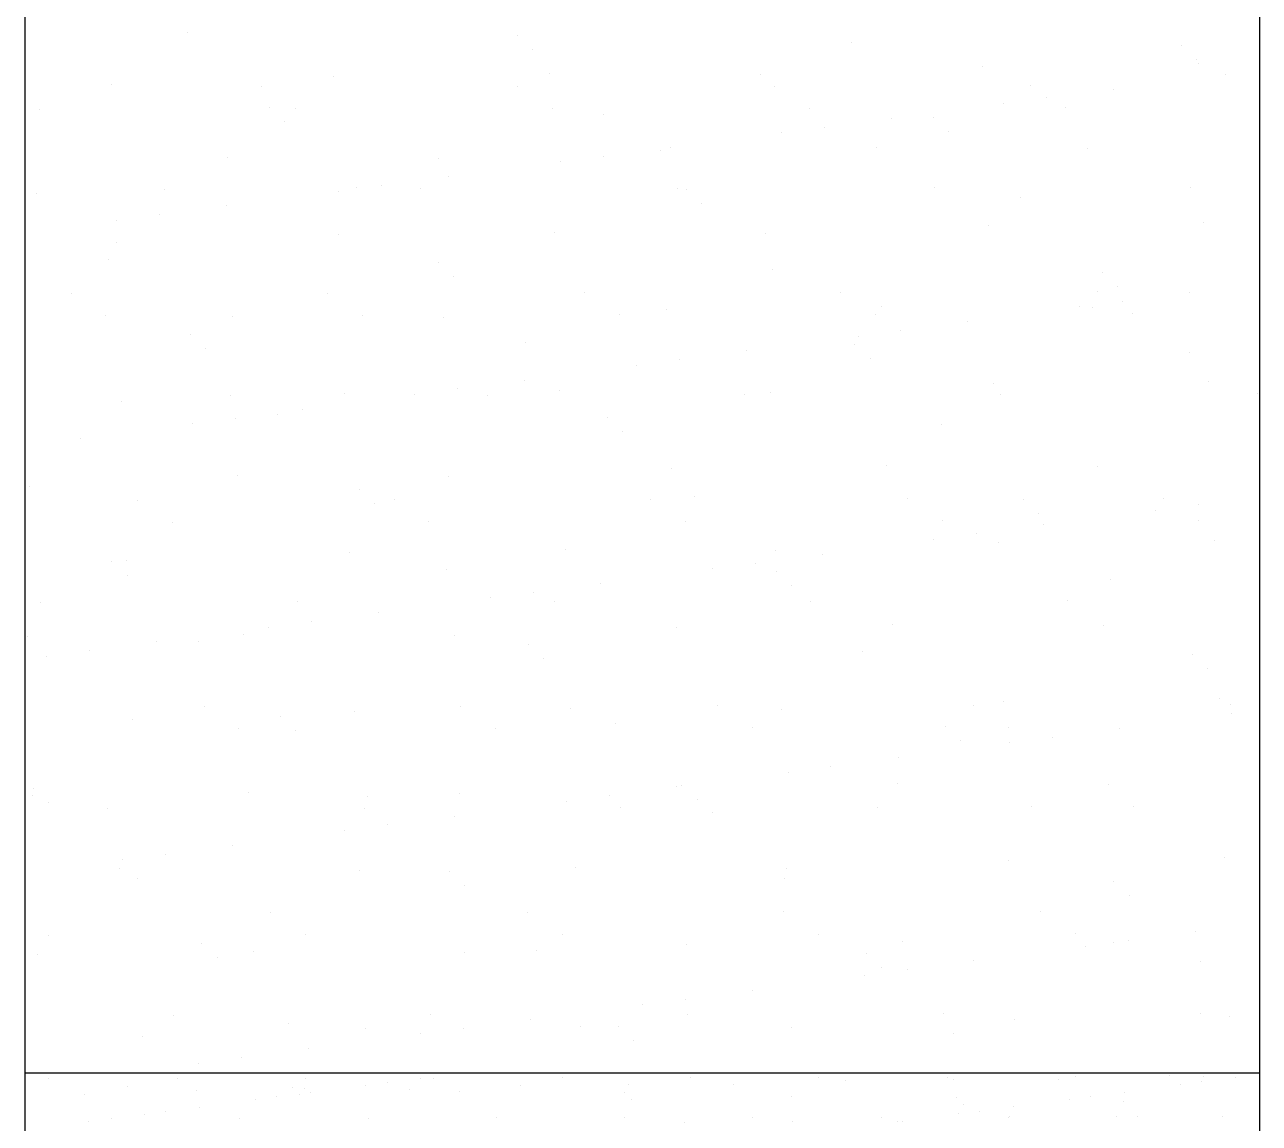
# Model space of a CAD drawing. Header units: metres. Extents: x 516 to 666, y 54 to 108.
# Drawn here: x 599.851 to 600.9, y 86.694 to 87.627 of the extents above; entities that cross this region are included whole.
import ezdxf

# ---------------------------------------------------------------- set-up
doc = ezdxf.new("R2010")
doc.units = ezdxf.units.M
doc.header["$LTSCALE"] = 30
doc.header["$MEASUREMENT"] = 0
doc.layers.get('0').update_dxf_attribs({"linetype": 'CONTINUOUS'})

msp = doc.modelspace()

# ---------------------------------------------------------------- linework, layer by layer
for p, q in [((599.8512, 88.6906), (599.8512, 85.7604)), ((600.9, 88.6906), (600.9, 85.7604)), ((599.9895, 87.6209), (599.9895, 87.6209)), ((600.2696, 87.6185), (600.2696, 87.6185)), ((600.5538, 87.6123), (600.5538, 87.6123)), ((600.2825, 87.6067), (600.2825, 87.6067)), ((600.8338, 87.6099), (600.8338, 87.6099)), ((600.6651, 87.5921), (600.6651, 87.5921)), ((600.8467, 87.5981), (600.8467, 87.5981)), ((600.8483, 87.5944), (600.8483, 87.5944)), ((600.1138, 87.5838), (600.1138, 87.5838)), ((600.297, 87.5861), (600.297, 87.5861)), ((600.4761, 87.5853), (600.4761, 87.5853)), ((600.8713, 87.5853), (600.8713, 87.5853)), ((599.9248, 87.577), (599.9248, 87.577)), ((600.0521, 87.5747), (600.0521, 87.5747)), ((600.27, 87.5751), (600.27, 87.5751)), ((600.488, 87.5754), (600.488, 87.5754)), ((600.706, 87.5758), (600.706, 87.5758)), ((600.7763, 87.5728), (600.7763, 87.5728)), ((600.6829, 87.5605), (600.6829, 87.5605)), ((600.7194, 87.5653), (600.7194, 87.5653)), ((599.8636, 87.5555), (599.8636, 87.5555)), ((600.0591, 87.5571), (600.0591, 87.5571)), ((600.0816, 87.5559), (600.0816, 87.5559)), ((600.2995, 87.5562), (600.2995, 87.5562)), ((600.3433, 87.5509), (600.3433, 87.5509)), ((600.5175, 87.5566), (600.5175, 87.5566)), ((600.7355, 87.557), (600.7355, 87.557)), ((600.072, 87.5453), (600.072, 87.5453)), ((600.531, 87.5405), (600.531, 87.5405)), ((600.5879, 87.548), (600.5879, 87.548)), ((600.6234, 87.5485), (600.6234, 87.5485)), ((600.4945, 87.5357), (600.4945, 87.5357)), ((600.6363, 87.5367), (600.6363, 87.5367)), ((600.3917, 87.5205), (600.3917, 87.5205)), ((600.3995, 87.5232), (600.3995, 87.5232)), ((600.5749, 87.5228), (600.5749, 87.5228)), ((600.7539, 87.522), (600.7539, 87.522)), ((600.0236, 87.5146), (600.0236, 87.5146)), ((600.2026, 87.5137), (600.2026, 87.5137)), ((600.3061, 87.5109), (600.3061, 87.5109)), ((600.3425, 87.5157), (600.3425, 87.5157)), ((600.211, 87.4984), (600.211, 87.4984)), ((599.9699, 87.4878), (599.9699, 87.4878)), ((600.1177, 87.4861), (600.1177, 87.4861)), ((600.1329, 87.4895), (600.1329, 87.4895)), ((600.1541, 87.4909), (600.1541, 87.4909)), ((600.1878, 87.4882), (600.1878, 87.4882)), ((600.4058, 87.4886), (600.4058, 87.4886)), ((600.413, 87.4871), (600.413, 87.4871)), ((600.6238, 87.489), (600.6238, 87.489)), ((600.8417, 87.4893), (600.8417, 87.4893)), ((599.8616, 87.4839), (599.8616, 87.4839)), ((600.6972, 87.4809), (600.6972, 87.4809)), ((599.9657, 87.4661), (599.9657, 87.4661)), ((600.0226, 87.4736), (600.0226, 87.4736)), ((600.4259, 87.4753), (600.4259, 87.4753)), ((599.9293, 87.4613), (599.9293, 87.4613)), ((600.6695, 87.4572), (600.6695, 87.4572)), ((600.8527, 87.4596), (600.8527, 87.4596)), ((600.1182, 87.4489), (600.1182, 87.4489)), ((600.3014, 87.4513), (600.3014, 87.4513)), ((600.4805, 87.4504), (600.4805, 87.4504)), ((599.9292, 87.4421), (599.9292, 87.4421)), ((599.9225, 87.4281), (599.9225, 87.4281)), ((600.2026, 87.4256), (600.2026, 87.4256)), ((600.2155, 87.4138), (600.2155, 87.4138)), ((600.4868, 87.4195), (600.4868, 87.4195)), ((600.7669, 87.4171), (600.7669, 87.4171)), ((600.7798, 87.4052), (600.7798, 87.4052)), ((599.8906, 87.399), (599.8906, 87.399)), ((600.1086, 87.3994), (600.1086, 87.3994)), ((600.3266, 87.3998), (600.3266, 87.3998)), ((600.5445, 87.4002), (600.5445, 87.4002)), ((600.7625, 87.4006), (600.7625, 87.4006)), ((600.7839, 87.3926), (600.7839, 87.3926)), ((600.8408, 87.4001), (600.8408, 87.4001)), ((600.3961, 87.3856), (600.3961, 87.3856)), ((600.574, 87.3814), (600.574, 87.3814)), ((600.5793, 87.388), (600.5793, 87.388)), ((600.7475, 87.3878), (600.7475, 87.3878)), ((600.7583, 87.3871), (600.7583, 87.3871)), ((600.792, 87.3818), (600.792, 87.3818)), ((599.9201, 87.3802), (599.9201, 87.3802)), ((600.028, 87.3797), (600.028, 87.3797)), ((600.1381, 87.3806), (600.1381, 87.3806)), ((600.207, 87.3788), (600.207, 87.3788)), ((600.3561, 87.381), (600.3561, 87.381)), ((600.6524, 87.3753), (600.6524, 87.3753)), ((599.9922, 87.3642), (599.9922, 87.3642)), ((600.5591, 87.363), (600.5591, 87.363)), ((600.5955, 87.3678), (600.5955, 87.3678)), ((600.0051, 87.3524), (600.0051, 87.3524)), ((600.2764, 87.358), (600.2764, 87.358)), ((600.464, 87.3505), (600.464, 87.3505)), ((600.5565, 87.3556), (600.5565, 87.3556)), ((600.4071, 87.343), (600.4071, 87.343)), ((600.5694, 87.3438), (600.5694, 87.3438)), ((600.8407, 87.3494), (600.8407, 87.3494)), ((600.3707, 87.3382), (600.3707, 87.3382)), ((600.2756, 87.3257), (600.2756, 87.3257)), ((600.6739, 87.3224), (600.6739, 87.3224)), ((600.8571, 87.3247), (600.8571, 87.3247)), ((600.0264, 87.3125), (600.0264, 87.3125)), ((600.1226, 87.3141), (600.1226, 87.3141)), ((600.1822, 87.3134), (600.1822, 87.3134)), ((600.2187, 87.3182), (600.2187, 87.3182)), ((600.2444, 87.3129), (600.2444, 87.3129)), ((600.3058, 87.3164), (600.3058, 87.3164)), ((600.4623, 87.3133), (600.4623, 87.3133)), ((600.4849, 87.3155), (600.4849, 87.3155)), ((600.6803, 87.3137), (600.6803, 87.3137)), ((600.8983, 87.3141), (600.8983, 87.3141)), ((599.9336, 87.3073), (599.9336, 87.3073)), ((600.0872, 87.3009), (600.0872, 87.3009)), ((599.9938, 87.2886), (599.9938, 87.2886)), ((600.0303, 87.2934), (600.0303, 87.2934)), ((600.066, 87.2966), (600.066, 87.2966)), ((600.3461, 87.2942), (600.3461, 87.2942)), ((600.6303, 87.288), (600.6303, 87.288)), ((600.359, 87.2824), (600.359, 87.2824)), ((599.8988, 87.2761), (599.8988, 87.2761)), ((600.0324, 87.2448), (600.0324, 87.2448)), ((600.4005, 87.2508), (600.4005, 87.2508)), ((600.5837, 87.2531), (600.5837, 87.2531)), ((600.7628, 87.2523), (600.7628, 87.2523)), ((599.8556, 87.2352), (599.8556, 87.2352)), ((600.2114, 87.244), (600.2114, 87.244)), ((600.1357, 87.2328), (600.1357, 87.2328)), ((600.1651, 87.2241), (600.1651, 87.2241)), ((600.3831, 87.2245), (600.3831, 87.2245)), ((600.4199, 87.2266), (600.4199, 87.2266)), ((600.6011, 87.2249), (600.6011, 87.2249)), ((600.6999, 87.2242), (600.6999, 87.2242)), ((600.819, 87.2253), (600.819, 87.2253)), ((599.9472, 87.2237), (599.9472, 87.2237)), ((600.1486, 87.2209), (600.1486, 87.2209)), ((600.812, 87.2151), (600.812, 87.2151)), ((600.8484, 87.2199), (600.8484, 87.2199)), ((599.9767, 87.2049), (599.9767, 87.2049)), ((600.1946, 87.2053), (600.1946, 87.2053)), ((600.4126, 87.2057), (600.4126, 87.2057)), ((600.6306, 87.2061), (600.6306, 87.2061)), ((600.7128, 87.2123), (600.7128, 87.2123)), ((600.8485, 87.2065), (600.8485, 87.2065)), ((600.66, 87.1951), (600.66, 87.1951)), ((600.7169, 87.2026), (600.7169, 87.2026)), ((600.6236, 87.1903), (600.6236, 87.1903)), ((600.6783, 87.1875), (600.6783, 87.1875)), ((600.8616, 87.1898), (600.8616, 87.1898)), ((599.938, 87.1724), (599.938, 87.1724)), ((600.127, 87.1792), (600.127, 87.1792)), ((600.3103, 87.1815), (600.3103, 87.1815)), ((600.4893, 87.1807), (600.4893, 87.1807)), ((600.5285, 87.1778), (600.5285, 87.1778)), ((599.9252, 87.1713), (599.9252, 87.1713)), ((600.2095, 87.1651), (600.2095, 87.1651)), ((600.4352, 87.1655), (600.4352, 87.1655)), ((600.4716, 87.1703), (600.4716, 87.1703)), ((600.4895, 87.1627), (600.4895, 87.1627)), ((599.9382, 87.1595), (599.9382, 87.1595)), ((600.3401, 87.153), (600.3401, 87.153)), ((600.5024, 87.1509), (600.5024, 87.1509)), ((600.7737, 87.1565), (600.7737, 87.1565)), ((600.2468, 87.1407), (600.2468, 87.1407)), ((600.2832, 87.1455), (600.2832, 87.1455)), ((599.865, 87.1368), (599.865, 87.1368)), ((600.0829, 87.1372), (600.0829, 87.1372)), ((600.3009, 87.1376), (600.3009, 87.1376)), ((600.5189, 87.138), (600.5189, 87.138)), ((600.7368, 87.1384), (600.7368, 87.1384)), ((600.0948, 87.1207), (600.0948, 87.1207)), ((600.1517, 87.1281), (600.1517, 87.1281)), ((600.0368, 87.11), (600.0368, 87.11)), ((600.0584, 87.1159), (600.0584, 87.1159)), ((600.2159, 87.1091), (600.2159, 87.1091)), ((600.4049, 87.1159), (600.4049, 87.1159)), ((600.5881, 87.1183), (600.5881, 87.1183)), ((600.7672, 87.1174), (600.7672, 87.1174)), ((599.8536, 87.1076), (599.8536, 87.1076)), ((599.9633, 87.1033), (599.9633, 87.1033)), ((599.999, 87.1037), (599.999, 87.1037)), ((600.2791, 87.1013), (600.2791, 87.1013)), ((599.87, 87.0911), (599.87, 87.0911)), ((599.9064, 87.0959), (599.9064, 87.0959)), ((600.292, 87.0895), (600.292, 87.0895)), ((600.5633, 87.0951), (600.5633, 87.0951)), ((600.8434, 87.0927), (600.8434, 87.0927)), ((600.8563, 87.0809), (600.8563, 87.0809)), ((600.0037, 87.0485), (600.0037, 87.0485)), ((600.2217, 87.0488), (600.2217, 87.0488)), ((600.3147, 87.0467), (600.3147, 87.0467)), ((600.4396, 87.0492), (600.4396, 87.0492)), ((600.4937, 87.0458), (600.4937, 87.0458)), ((600.6576, 87.0496), (600.6576, 87.0496)), ((600.6828, 87.0526), (600.6828, 87.0526)), ((600.866, 87.055), (600.866, 87.055)), ((600.8756, 87.05), (600.8756, 87.05)), ((599.9424, 87.0375), (599.9424, 87.0375)), ((600.0687, 87.0399), (600.0687, 87.0399)), ((600.1315, 87.0443), (600.1315, 87.0443)), ((600.8765, 87.0423), (600.8765, 87.0423)), ((600.0332, 87.0296), (600.0332, 87.0296)), ((600.0816, 87.0281), (600.0816, 87.0281)), ((600.2512, 87.03), (600.2512, 87.03)), ((600.3529, 87.0337), (600.3529, 87.0337)), ((600.4691, 87.0304), (600.4691, 87.0304)), ((600.633, 87.0313), (600.633, 87.0313)), ((600.6871, 87.0308), (600.6871, 87.0308)), ((600.7815, 87.0298), (600.7815, 87.0298)), ((600.6459, 87.0195), (600.6459, 87.0195)), ((600.6881, 87.0175), (600.6881, 87.0175)), ((600.7246, 87.0223), (600.7246, 87.0223)), ((600.5931, 87.005), (600.5931, 87.005)), ((600.5361, 86.9975), (600.5361, 86.9975)), ((600.4997, 86.9927), (600.4997, 86.9927)), ((600.5925, 86.9834), (600.5925, 86.9834)), ((599.858, 86.9728), (599.858, 86.9728)), ((599.8583, 86.9784), (599.8583, 86.9784)), ((600.0412, 86.9751), (600.0412, 86.9751)), ((600.1425, 86.9723), (600.1425, 86.9723)), ((600.2203, 86.9742), (600.2203, 86.9742)), ((600.3477, 86.9727), (600.3477, 86.9727)), ((600.4046, 86.9802), (600.4046, 86.9802)), ((600.4093, 86.9811), (600.4093, 86.9811)), ((600.7716, 86.9825), (600.7716, 86.9825)), ((599.8712, 86.9666), (599.8712, 86.9666)), ((600.1395, 86.962), (600.1395, 86.962)), ((600.3113, 86.9679), (600.3113, 86.9679)), ((600.3574, 86.9624), (600.3574, 86.9624)), ((600.4226, 86.9698), (600.4226, 86.9698)), ((600.5754, 86.9627), (600.5754, 86.9627)), ((600.7068, 86.9637), (600.7068, 86.9637)), ((600.7934, 86.9631), (600.7934, 86.9631)), ((599.9215, 86.9616), (599.9215, 86.9616)), ((600.2162, 86.9554), (600.2162, 86.9554)), ((600.4355, 86.958), (600.4355, 86.958)), ((600.1229, 86.9431), (600.1229, 86.9431)), ((600.1593, 86.9479), (600.1593, 86.9479)), ((600.0278, 86.9306), (600.0278, 86.9306)), ((599.9709, 86.9231), (599.9709, 86.9231)), ((600.8704, 86.9201), (600.8704, 86.9201)), ((599.9321, 86.9108), (599.9321, 86.9108)), ((599.9345, 86.9183), (599.9345, 86.9183)), ((600.1359, 86.9095), (600.1359, 86.9095)), ((600.3191, 86.9118), (600.3191, 86.9118)), ((600.4981, 86.911), (600.4981, 86.911)), ((600.6872, 86.9178), (600.6872, 86.9178)), ((599.9468, 86.9027), (599.9468, 86.9027)), ((600.2122, 86.9084), (600.2122, 86.9084)), ((600.4964, 86.9022), (600.4964, 86.9022)), ((600.7764, 86.8998), (600.7764, 86.8998)), ((600.2251, 86.8966), (600.2251, 86.8966)), ((600.7893, 86.888), (600.7893, 86.888)), ((600.0602, 86.8732), (600.0602, 86.8732)), ((600.2782, 86.8736), (600.2782, 86.8736)), ((600.4961, 86.874), (600.4961, 86.874)), ((600.7141, 86.8744), (600.7141, 86.8744)), ((600.846, 86.8571), (600.846, 86.8571)), ((599.8718, 86.854), (599.8718, 86.854)), ((600.0018, 86.847), (600.0018, 86.847)), ((600.0897, 86.8544), (600.0897, 86.8544)), ((600.3077, 86.8548), (600.3077, 86.8548)), ((600.5257, 86.8552), (600.5257, 86.8552)), ((600.5969, 86.8485), (600.5969, 86.8485)), ((600.7436, 86.8556), (600.7436, 86.8556)), ((600.776, 86.8477), (600.776, 86.8477)), ((600.7891, 86.8496), (600.7891, 86.8496)), ((599.8624, 86.8379), (599.8624, 86.8379)), ((600.0456, 86.8402), (600.0456, 86.8402)), ((600.2247, 86.8394), (600.2247, 86.8394)), ((600.286, 86.8408), (600.286, 86.8408)), ((600.4137, 86.8462), (600.4137, 86.8462)), ((600.566, 86.8384), (600.566, 86.8384)), ((600.7527, 86.8448), (600.7527, 86.8448)), ((600.0147, 86.8352), (600.0147, 86.8352)), ((600.5789, 86.8266), (600.5789, 86.8266)), ((600.6576, 86.8323), (600.6576, 86.8323)), ((600.8502, 86.8322), (600.8502, 86.8322)), ((600.5643, 86.82), (600.5643, 86.82)), ((600.6007, 86.8248), (600.6007, 86.8248)), ((600.4692, 86.8075), (600.4692, 86.8075)), ((600.3758, 86.7952), (600.3758, 86.7952)), ((600.4123, 86.8), (600.4123, 86.8)), ((599.978, 86.7863), (599.978, 86.7863)), ((600.196, 86.7867), (600.196, 86.7867)), ((600.414, 86.7871), (600.414, 86.7871)), ((600.6319, 86.7875), (600.6319, 86.7875)), ((600.8499, 86.7879), (600.8499, 86.7879)), ((600.8748, 86.7852), (600.8748, 86.7852)), ((600.0756, 86.7794), (600.0756, 86.7794)), ((600.1403, 86.7746), (600.1403, 86.7746)), ((600.2239, 86.7752), (600.2239, 86.7752)), ((600.2808, 86.7827), (600.2808, 86.7827)), ((600.3235, 86.777), (600.3235, 86.777)), ((600.3556, 86.777), (600.3556, 86.777)), ((600.5025, 86.7761), (600.5025, 86.7761)), ((600.6916, 86.7829), (600.6916, 86.7829)), ((599.9512, 86.7678), (599.9512, 86.7678)), ((600.1874, 86.7704), (600.1874, 86.7704)), ((600.3685, 86.7651), (600.3685, 86.7651)), ((600.6398, 86.7708), (600.6398, 86.7708)), ((600.0924, 86.7579), (600.0924, 86.7579)), ((599.999, 86.7456), (599.999, 86.7456)), ((600.0355, 86.7504), (600.0355, 86.7504)), ((600.9, 86.7371), (599.8512, 86.7371)), ((599.8718, 86.7323), (599.8718, 86.7323)), ((599.9808, 86.7325), (599.9808, 86.7325)), ((600.0898, 86.7327), (600.0898, 86.7327)), ((600.1878, 86.7329), (600.1878, 86.7329)), ((600.1987, 86.7329), (600.1987, 86.7329)), ((600.3077, 86.7331), (600.3077, 86.7331)), ((600.4167, 86.7333), (600.4167, 86.7333)), ((600.5257, 86.7335), (600.5257, 86.7335)), ((600.6347, 86.7337), (600.6347, 86.7337)), ((600.6398, 86.7319), (600.6398, 86.7319)), ((600.7294, 86.7314), (600.7294, 86.7314)), ((600.7437, 86.7339), (600.7437, 86.7339)), ((600.8239, 86.7348), (600.8239, 86.7348)), ((600.8526, 86.7341), (600.8526, 86.7341)), ((600.8795, 86.7334), (600.8795, 86.7334)), ((599.9382, 86.7259), (599.9382, 86.7259)), ((599.9969, 86.7224), (599.9969, 86.7224)), ((600.0783, 86.7247), (600.0783, 86.7247)), ((600.0885, 86.7236), (600.0885, 86.7236)), ((600.0936, 86.7205), (600.0936, 86.7205)), ((600.1411, 86.7268), (600.1411, 86.7268)), ((600.1593, 86.7292), (600.1593, 86.7292)), ((600.1781, 86.7231), (600.1781, 86.7231)), ((600.2204, 86.7216), (600.2204, 86.7216)), ((600.2726, 86.7265), (600.2726, 86.7265)), ((600.3642, 86.7277), (600.3642, 86.7277)), ((600.4537, 86.7273), (600.4537, 86.7273)), ((600.5482, 86.7307), (600.5482, 86.7307)), ((600.7853, 86.721), (600.7853, 86.721)), ((600.8328, 86.7273), (600.8328, 86.7273)), ((600.851, 86.7297), (600.851, 86.7297)), ((599.9024, 86.719), (599.9024, 86.719)), ((600.0469, 86.7144), (600.0469, 86.7144)), ((600.0651, 86.7168), (600.0651, 86.7168)), ((600.0847, 86.7188), (600.0847, 86.7188)), ((600.3604, 86.7204), (600.3604, 86.7204)), ((600.3669, 86.7145), (600.3669, 86.7145)), ((600.5025, 86.7173), (600.5025, 86.7173)), ((600.6426, 86.7161), (600.6426, 86.7161)), ((600.649, 86.7102), (600.649, 86.7102)), ((600.7386, 86.7149), (600.7386, 86.7149)), ((600.7568, 86.7173), (600.7568, 86.7173)), ((600.7847, 86.713), (600.7847, 86.713)), ((599.9527, 86.702), (599.9527, 86.702)), ((599.9709, 86.7044), (599.9709, 86.7044)), ((599.9994, 86.7081), (599.9994, 86.7081)), ((600.5788, 86.6996), (600.5788, 86.6996)), ((600.6444, 86.7025), (600.6444, 86.7025)), ((600.6626, 86.7048), (600.6626, 86.7048)), ((600.6878, 86.6998), (600.6878, 86.6998)), ((600.6911, 86.7086), (600.6911, 86.7086)), ((600.7788, 86.7002), (600.7788, 86.7002)), ((600.7968, 86.7), (600.7968, 86.7)), ((600.8683, 86.6998), (600.8683, 86.6998)), ((599.9052, 86.6957), (599.9052, 86.6957)), ((599.9249, 86.6984), (599.9249, 86.6984)), ((600.0339, 86.6986), (600.0339, 86.6986)), ((600.1429, 86.6988), (600.1429, 86.6988)), ((600.2519, 86.699), (600.2519, 86.699)), ((600.3608, 86.6992), (600.3608, 86.6992)), ((600.4115, 86.6949), (600.4115, 86.6949)), ((600.4698, 86.6994), (600.4698, 86.6994)), ((600.5031, 86.6961), (600.5031, 86.6961)), ((600.5926, 86.6956), (600.5926, 86.6956)), ((600.5969, 86.6962), (600.5969, 86.6962)), ((600.6872, 86.699), (600.6872, 86.699))]:
    msp.add_line(p, q)

doc.saveas('drawing.dxf')
